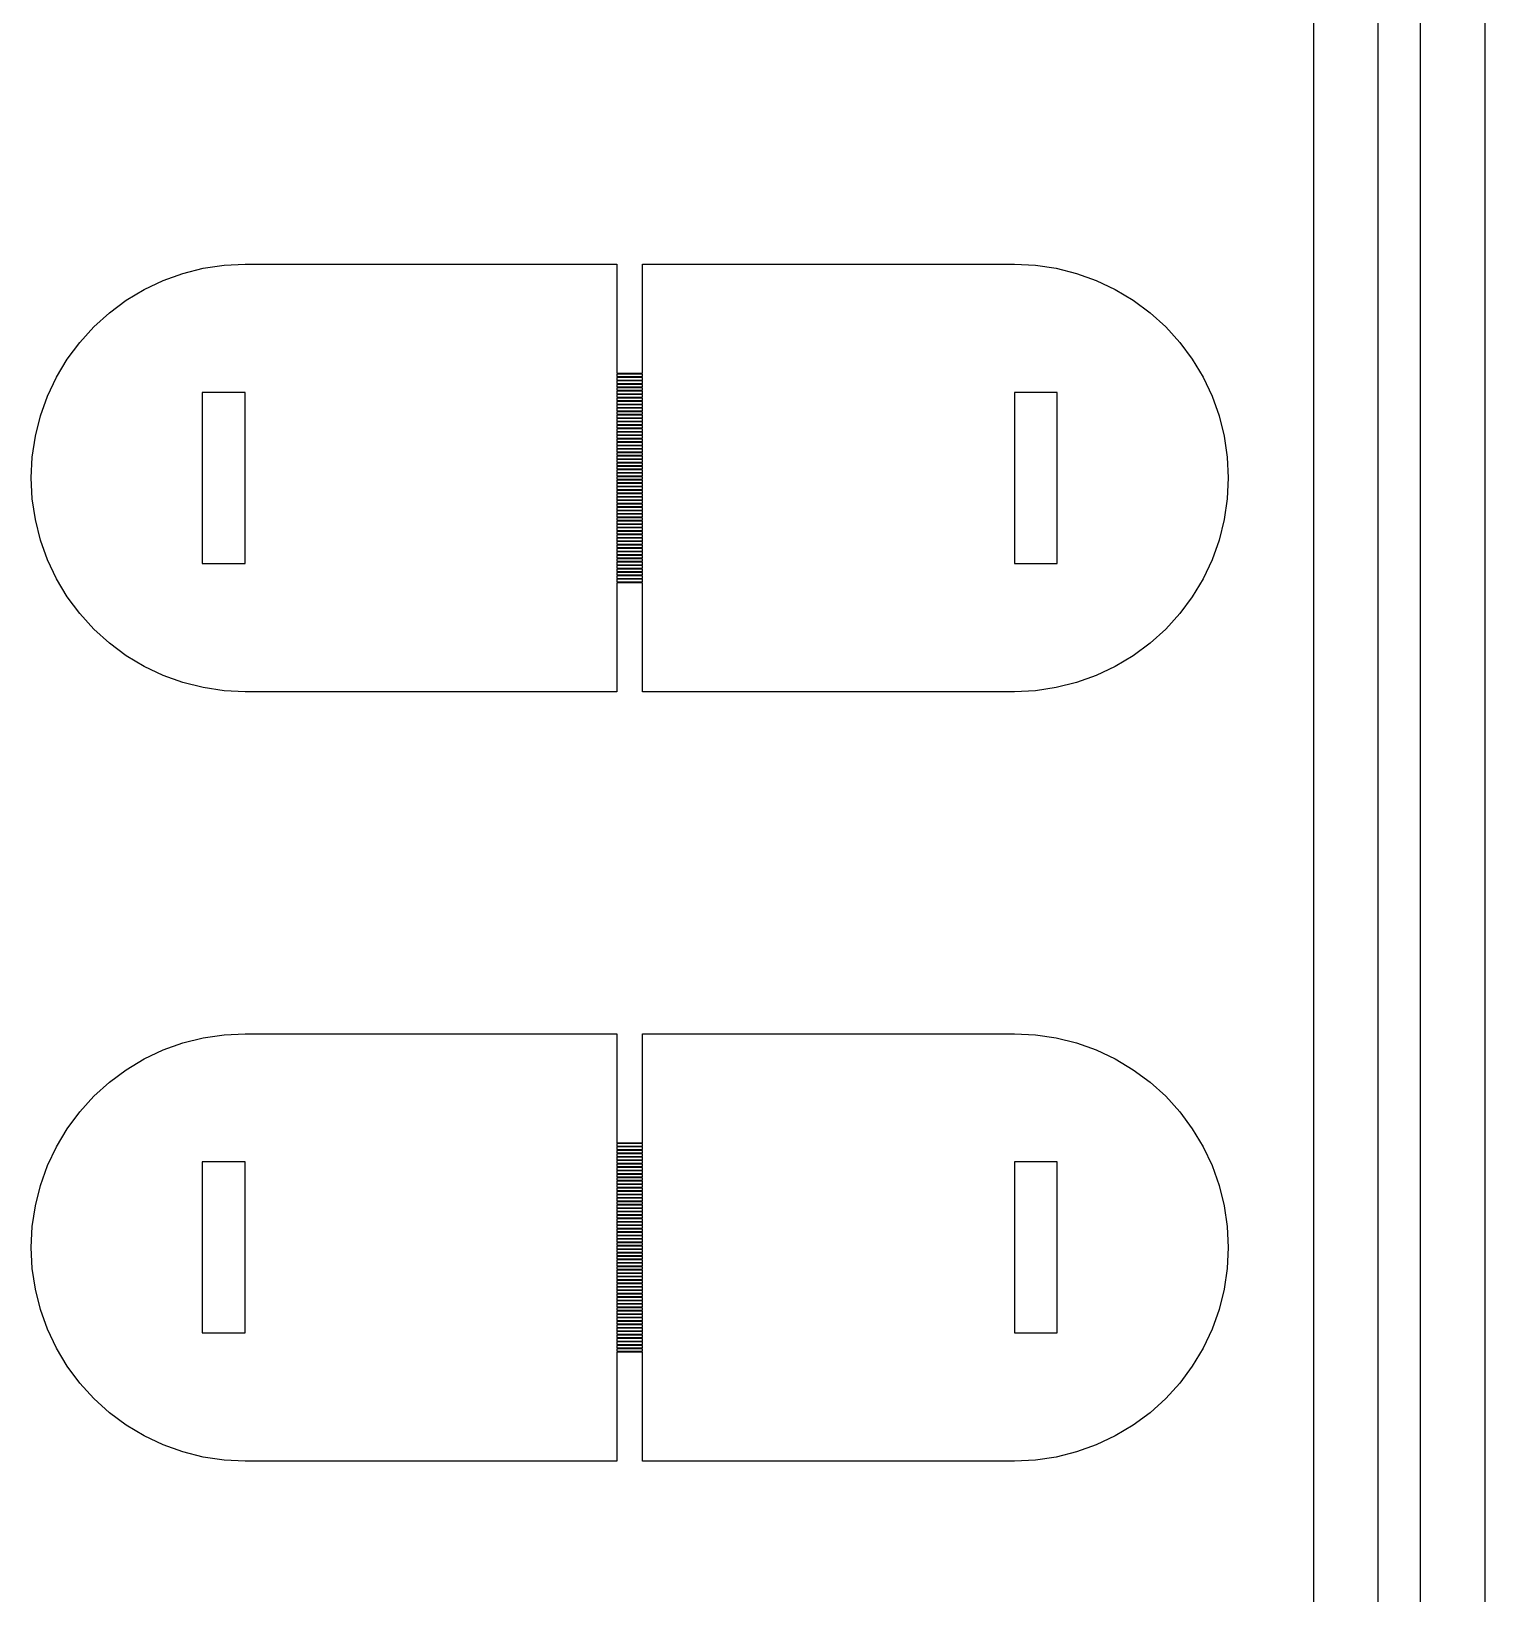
# Model space of a CAD drawing. Header units: metres. Extents: x -16 to 132, y -40 to 113.
# Drawn here: x 94.08 to 111.46, y 37.27 to 55.96 of the extents above; entities that cross this region are included whole.
import ezdxf

# ---------------------------------------------------------------- set-up
doc = ezdxf.new("R2010")
doc.units = ezdxf.units.M

msp = doc.modelspace()

# ---------------------------------------------------------------- linework, layer by layer
for p, q in [((111.463, 74.6498), (111.463, -1.0226)), ((110.696, -0.25565), (110.696, 73.8828)), ((110.185, 73.3715), (110.185, 0.25565)), ((109.418, 1.0226), (109.418, 72.6046)), ((95.8936, 53.0651), (96.1369, 53.1261)), ((96.1369, 53.1261), (96.3851, 53.1629)), ((96.3851, 53.1629), (96.6357, 53.1752)), ((96.6357, 53.1752), (101.084, 53.1752)), ((101.084, 53.1752), (101.084, 51.8714)), ((101.391, 51.8714), (101.391, 53.1752)), ((101.391, 53.1752), (105.839, 53.1752)), ((105.839, 53.1752), (106.09, 53.1629)), ((106.09, 53.1629), (106.338, 53.1261)), ((106.338, 53.1261), (106.581, 53.0651)), ((95.4306, 52.8733), (95.6574, 52.9806)), ((95.6574, 52.9806), (95.8936, 53.0651)), ((106.581, 53.0651), (106.817, 52.9806)), ((106.817, 52.9806), (107.044, 52.8733)), ((95.0139, 52.5949), (95.2154, 52.7443)), ((95.2154, 52.7443), (95.4306, 52.8733)), ((107.044, 52.8733), (107.259, 52.7443)), ((107.259, 52.7443), (107.461, 52.5949)), ((94.828, 52.4264), (95.0139, 52.5949)), ((107.461, 52.5949), (107.647, 52.4264)), ((94.6595, 52.2405), (94.828, 52.4264)), ((107.647, 52.4264), (107.815, 52.2405)), ((94.5101, 52.039), (94.6595, 52.2405)), ((107.815, 52.2405), (107.965, 52.039)), ((94.3811, 51.8238), (94.5101, 52.039)), ((107.965, 52.039), (108.094, 51.8238)), ((94.2738, 51.597), (94.3811, 51.8238)), ((101.084, 51.8714), (101.391, 51.8714)), ((101.391, 51.8611), (101.084, 51.8611)), ((101.084, 51.8611), (101.084, 51.8305)), ((101.084, 51.8305), (101.391, 51.8305)), ((101.391, 51.8202), (101.084, 51.8202)), ((101.084, 51.8202), (101.084, 51.7896)), ((101.084, 51.7896), (101.391, 51.7896)), ((101.391, 51.7793), (101.084, 51.7793)), ((101.084, 51.7793), (101.084, 51.7487)), ((101.391, 51.8305), (101.391, 51.8611)), ((101.391, 51.7896), (101.391, 51.8202)), ((101.391, 51.7487), (101.391, 51.7793)), ((108.094, 51.8238), (108.201, 51.597)), ((94.1893, 51.3608), (94.2738, 51.597)), ((96.6357, 51.6413), (96.1244, 51.6413)), ((96.1244, 51.6413), (96.1244, 49.5961)), ((96.6357, 49.5961), (96.6357, 51.6413)), ((101.084, 51.7487), (101.391, 51.7487)), ((101.391, 51.7384), (101.084, 51.7384)), ((101.084, 51.7384), (101.084, 51.7077)), ((101.084, 51.7077), (101.391, 51.7077)), ((101.391, 51.6975), (101.084, 51.6975)), ((101.084, 51.6975), (101.084, 51.6669)), ((101.084, 51.6669), (101.391, 51.6669)), ((101.391, 51.6566), (101.084, 51.6566)), ((101.084, 51.6566), (101.084, 51.6259)), ((101.084, 51.6259), (101.391, 51.6259)), ((101.391, 51.6157), (101.084, 51.6157)), ((101.084, 51.6157), (101.084, 51.585)), ((101.084, 51.585), (101.391, 51.585)), ((101.391, 51.7077), (101.391, 51.7384)), ((101.391, 51.6669), (101.391, 51.6975)), ((101.391, 51.6259), (101.391, 51.6566)), ((101.391, 51.585), (101.391, 51.6157)), ((106.35, 51.6413), (105.839, 51.6413)), ((105.839, 51.6413), (105.839, 49.5961)), ((106.35, 49.5961), (106.35, 51.6413)), ((108.201, 51.597), (108.286, 51.3608)), ((101.391, 51.5748), (101.084, 51.5748)), ((101.084, 51.5748), (101.084, 51.5441)), ((101.084, 51.5441), (101.391, 51.5441)), ((101.391, 51.5339), (101.084, 51.5339)), ((101.084, 51.5339), (101.084, 51.5032)), ((101.084, 51.5032), (101.391, 51.5032)), ((101.391, 51.493), (101.084, 51.493)), ((101.084, 51.493), (101.084, 51.4623)), ((101.084, 51.4623), (101.391, 51.4623)), ((101.391, 51.4521), (101.084, 51.4521)), ((101.084, 51.4521), (101.084, 51.4214)), ((101.084, 51.4214), (101.391, 51.4214)), ((101.391, 51.4112), (101.084, 51.4112)), ((101.084, 51.4112), (101.084, 51.3805)), ((101.391, 51.5441), (101.391, 51.5748)), ((101.391, 51.5032), (101.391, 51.5339)), ((101.391, 51.4623), (101.391, 51.493)), ((101.391, 51.4214), (101.391, 51.4521)), ((101.391, 51.3805), (101.391, 51.4112)), ((94.1283, 51.1174), (94.1893, 51.3608)), ((101.084, 51.3805), (101.391, 51.3805)), ((101.391, 51.3703), (101.084, 51.3703)), ((101.084, 51.3703), (101.084, 51.3396)), ((101.084, 51.3396), (101.391, 51.3396)), ((101.391, 51.3294), (101.084, 51.3294)), ((101.084, 51.3294), (101.084, 51.2987)), ((101.084, 51.2987), (101.391, 51.2987)), ((101.391, 51.2885), (101.084, 51.2885)), ((101.084, 51.2885), (101.084, 51.2578)), ((101.084, 51.2578), (101.391, 51.2578)), ((101.391, 51.2476), (101.084, 51.2476)), ((101.084, 51.2476), (101.084, 51.2169)), ((101.084, 51.2169), (101.391, 51.2169)), ((101.391, 51.2067), (101.084, 51.2067)), ((101.084, 51.2067), (101.084, 51.176)), ((101.391, 51.3396), (101.391, 51.3703)), ((101.391, 51.2987), (101.391, 51.3294)), ((101.391, 51.2578), (101.391, 51.2885)), ((101.391, 51.2169), (101.391, 51.2476)), ((101.391, 51.176), (101.391, 51.2067)), ((108.286, 51.3608), (108.346, 51.1174)), ((94.0915, 50.8693), (94.1283, 51.1174)), ((101.084, 51.176), (101.391, 51.176)), ((101.391, 51.1658), (101.084, 51.1658)), ((101.084, 51.1658), (101.084, 51.1351)), ((101.084, 51.1351), (101.391, 51.1351)), ((101.391, 51.1249), (101.084, 51.1249)), ((101.084, 51.1249), (101.084, 51.0942)), ((101.084, 51.0942), (101.391, 51.0942)), ((101.391, 51.084), (101.084, 51.084)), ((101.084, 51.084), (101.084, 51.0533)), ((101.084, 51.0533), (101.391, 51.0533)), ((101.391, 51.0431), (101.084, 51.0431)), ((101.084, 51.0431), (101.084, 51.0124)), ((101.391, 51.1351), (101.391, 51.1658)), ((101.391, 51.0942), (101.391, 51.1249)), ((101.391, 51.0533), (101.391, 51.084)), ((101.391, 51.0124), (101.391, 51.0431)), ((108.346, 51.1174), (108.383, 50.8693)), ((94.0792, 50.6187), (94.0915, 50.8693)), ((101.084, 51.0124), (101.391, 51.0124)), ((101.391, 51.0022), (101.084, 51.0022)), ((101.084, 51.0022), (101.084, 50.9715)), ((101.084, 50.9715), (101.391, 50.9715)), ((101.391, 50.9613), (101.084, 50.9613)), ((101.084, 50.9613), (101.084, 50.9306)), ((101.084, 50.9306), (101.391, 50.9306)), ((101.391, 50.9204), (101.084, 50.9204)), ((101.084, 50.9204), (101.084, 50.8897)), ((101.084, 50.8897), (101.391, 50.8897)), ((101.391, 50.8794), (101.084, 50.8794)), ((101.084, 50.8794), (101.084, 50.8488)), ((101.084, 50.8488), (101.391, 50.8488)), ((101.391, 50.8385), (101.084, 50.8385)), ((101.084, 50.8385), (101.084, 50.8079)), ((101.391, 50.9715), (101.391, 51.0022)), ((101.391, 50.9306), (101.391, 50.9613)), ((101.391, 50.8897), (101.391, 50.9204)), ((101.391, 50.8488), (101.391, 50.8794)), ((101.391, 50.8079), (101.391, 50.8385)), ((108.383, 50.8693), (108.396, 50.6187)), ((101.084, 50.8079), (101.391, 50.8079)), ((101.391, 50.7976), (101.084, 50.7976)), ((101.084, 50.7976), (101.084, 50.767)), ((101.084, 50.767), (101.391, 50.767)), ((101.391, 50.7567), (101.084, 50.7567)), ((101.084, 50.7567), (101.084, 50.7261)), ((101.084, 50.7261), (101.391, 50.7261)), ((101.391, 50.7158), (101.084, 50.7158)), ((101.084, 50.7158), (101.084, 50.6852)), ((101.084, 50.6852), (101.391, 50.6852)), ((101.391, 50.6749), (101.084, 50.6749)), ((101.084, 50.6749), (101.084, 50.6443)), ((101.391, 50.767), (101.391, 50.7976)), ((101.391, 50.7261), (101.391, 50.7567)), ((101.391, 50.6852), (101.391, 50.7158)), ((101.391, 50.6443), (101.391, 50.6749)), ((94.0915, 50.3681), (94.0792, 50.6187)), ((101.084, 50.6443), (101.391, 50.6443)), ((101.391, 50.634), (101.084, 50.634)), ((101.084, 50.634), (101.084, 50.6033)), ((101.084, 50.6033), (101.391, 50.6033)), ((101.391, 50.5931), (101.084, 50.5931)), ((101.084, 50.5931), (101.084, 50.5625)), ((101.084, 50.5625), (101.391, 50.5625)), ((101.391, 50.5522), (101.084, 50.5522)), ((101.084, 50.5522), (101.084, 50.5216)), ((101.084, 50.5216), (101.391, 50.5216)), ((101.391, 50.5113), (101.084, 50.5113)), ((101.084, 50.5113), (101.084, 50.4807)), ((101.084, 50.4807), (101.391, 50.4807)), ((101.391, 50.4704), (101.084, 50.4704)), ((101.084, 50.4704), (101.084, 50.4397)), ((101.391, 50.6033), (101.391, 50.634)), ((101.391, 50.5625), (101.391, 50.5931)), ((101.391, 50.5216), (101.391, 50.5522)), ((101.391, 50.4807), (101.391, 50.5113)), ((101.391, 50.4397), (101.391, 50.4704)), ((108.396, 50.6187), (108.383, 50.3681)), ((94.1283, 50.1199), (94.0915, 50.3681)), ((101.084, 50.4397), (101.391, 50.4397)), ((101.391, 50.4295), (101.084, 50.4295)), ((101.084, 50.4295), (101.084, 50.3988)), ((101.084, 50.3988), (101.391, 50.3988)), ((101.391, 50.3886), (101.084, 50.3886)), ((101.084, 50.3886), (101.084, 50.3579)), ((101.084, 50.3579), (101.391, 50.3579)), ((101.391, 50.3477), (101.084, 50.3477)), ((101.084, 50.3477), (101.084, 50.317)), ((101.084, 50.317), (101.391, 50.317)), ((101.391, 50.3068), (101.084, 50.3068)), ((101.084, 50.3068), (101.084, 50.2761)), ((101.084, 50.2761), (101.391, 50.2761)), ((101.391, 50.3988), (101.391, 50.4295)), ((101.391, 50.3579), (101.391, 50.3886)), ((101.391, 50.317), (101.391, 50.3477)), ((101.391, 50.2761), (101.391, 50.3068)), ((108.383, 50.3681), (108.346, 50.1199)), ((94.1893, 49.8766), (94.1283, 50.1199)), ((101.391, 50.2659), (101.084, 50.2659)), ((101.084, 50.2659), (101.084, 50.2352)), ((101.084, 50.2352), (101.391, 50.2352)), ((101.391, 50.225), (101.084, 50.225)), ((101.084, 50.225), (101.084, 50.1943)), ((101.084, 50.1943), (101.391, 50.1943)), ((101.391, 50.1841), (101.084, 50.1841)), ((101.084, 50.1841), (101.084, 50.1534)), ((101.084, 50.1534), (101.391, 50.1534)), ((101.391, 50.1432), (101.084, 50.1432)), ((101.084, 50.1432), (101.084, 50.1125)), ((101.084, 50.1125), (101.391, 50.1125)), ((101.391, 50.1023), (101.084, 50.1023)), ((101.084, 50.1023), (101.084, 50.0716)), ((101.391, 50.2352), (101.391, 50.2659)), ((101.391, 50.1943), (101.391, 50.225)), ((101.391, 50.1534), (101.391, 50.1841)), ((101.391, 50.1125), (101.391, 50.1432)), ((101.391, 50.0716), (101.391, 50.1023)), ((108.346, 50.1199), (108.286, 49.8766)), ((101.084, 50.0716), (101.391, 50.0716)), ((101.391, 50.0614), (101.084, 50.0614)), ((101.084, 50.0614), (101.084, 50.0307)), ((101.084, 50.0307), (101.391, 50.0307)), ((101.391, 50.0205), (101.084, 50.0205)), ((101.084, 50.0205), (101.084, 49.9898)), ((101.084, 49.9898), (101.391, 49.9898)), ((101.391, 49.9796), (101.084, 49.9796)), ((101.084, 49.9796), (101.084, 49.9489)), ((101.084, 49.9489), (101.391, 49.9489)), ((101.391, 49.9387), (101.084, 49.9387)), ((101.084, 49.9387), (101.084, 49.908)), ((101.084, 49.908), (101.391, 49.908)), ((101.391, 49.8978), (101.084, 49.8978)), ((101.084, 49.8978), (101.084, 49.8671)), ((101.391, 50.0307), (101.391, 50.0614)), ((101.391, 49.9898), (101.391, 50.0205)), ((101.391, 49.9489), (101.391, 49.9796)), ((101.391, 49.908), (101.391, 49.9387)), ((101.391, 49.8671), (101.391, 49.8978)), ((94.2738, 49.6404), (94.1893, 49.8766)), ((101.084, 49.8671), (101.391, 49.8671)), ((101.391, 49.8569), (101.084, 49.8569)), ((101.084, 49.8569), (101.084, 49.8262)), ((101.084, 49.8262), (101.391, 49.8262)), ((101.391, 49.816), (101.084, 49.816)), ((101.084, 49.816), (101.084, 49.7853)), ((101.084, 49.7853), (101.391, 49.7853)), ((101.391, 49.7751), (101.084, 49.7751)), ((101.084, 49.7751), (101.084, 49.7444)), ((101.084, 49.7444), (101.391, 49.7444)), ((101.391, 49.7341), (101.084, 49.7341)), ((101.084, 49.7341), (101.084, 49.7035)), ((101.391, 49.8262), (101.391, 49.8569)), ((101.391, 49.7853), (101.391, 49.816)), ((101.391, 49.7444), (101.391, 49.7751)), ((101.391, 49.7035), (101.391, 49.7341)), ((108.286, 49.8766), (108.201, 49.6404)), ((94.3811, 49.4136), (94.2738, 49.6404)), ((96.1244, 49.5961), (96.6357, 49.5961)), ((101.084, 49.7035), (101.391, 49.7035)), ((101.391, 49.6932), (101.084, 49.6932)), ((101.084, 49.6932), (101.084, 49.6626)), ((101.084, 49.6626), (101.391, 49.6626)), ((101.391, 49.6523), (101.084, 49.6523)), ((101.084, 49.6523), (101.084, 49.6217)), ((101.084, 49.6217), (101.391, 49.6217)), ((101.391, 49.6115), (101.084, 49.6115)), ((101.084, 49.6115), (101.084, 49.5807)), ((101.084, 49.5807), (101.391, 49.5807)), ((101.391, 49.5705), (101.084, 49.5705)), ((101.084, 49.5705), (101.084, 49.5399)), ((101.084, 49.5399), (101.391, 49.5399)), ((101.391, 49.5296), (101.084, 49.5296)), ((101.084, 49.5296), (101.084, 49.499)), ((101.391, 49.6626), (101.391, 49.6932)), ((101.391, 49.6217), (101.391, 49.6523)), ((101.391, 49.5807), (101.391, 49.6115)), ((101.391, 49.5399), (101.391, 49.5705)), ((101.391, 49.499), (101.391, 49.5296)), ((105.839, 49.5961), (106.35, 49.5961)), ((108.201, 49.6404), (108.094, 49.4136)), ((94.5101, 49.1984), (94.3811, 49.4136)), ((101.084, 49.499), (101.391, 49.499)), ((101.391, 49.4887), (101.084, 49.4887)), ((101.084, 49.4887), (101.084, 49.4581)), ((101.084, 49.4581), (101.391, 49.4581)), ((101.391, 49.4478), (101.084, 49.4478)), ((101.084, 49.4478), (101.084, 49.4171)), ((101.084, 49.4171), (101.391, 49.4171)), ((101.391, 49.4069), (101.084, 49.4069)), ((101.084, 49.4069), (101.084, 49.3762)), ((101.084, 49.3762), (101.391, 49.3762)), ((101.391, 49.366), (101.084, 49.366)), ((101.084, 49.366), (101.084, 48.0622)), ((101.391, 49.4581), (101.391, 49.4887)), ((101.391, 49.4171), (101.391, 49.4478)), ((101.391, 49.3762), (101.391, 49.4069)), ((101.391, 48.0622), (101.391, 49.366)), ((108.094, 49.4136), (107.965, 49.1984)), ((94.6595, 48.9969), (94.5101, 49.1984)), ((107.965, 49.1984), (107.815, 48.9969)), ((94.828, 48.811), (94.6595, 48.9969)), ((107.815, 48.9969), (107.647, 48.811)), ((95.0139, 48.6425), (94.828, 48.811)), ((107.647, 48.811), (107.461, 48.6425)), ((95.2154, 48.4931), (95.0139, 48.6425)), ((107.461, 48.6425), (107.259, 48.4931)), ((95.4306, 48.3641), (95.2154, 48.4931)), ((107.259, 48.4931), (107.044, 48.3641)), ((95.6574, 48.2568), (95.4306, 48.3641)), ((95.8936, 48.1723), (95.6574, 48.2568)), ((106.817, 48.2568), (106.581, 48.1723)), ((107.044, 48.3641), (106.817, 48.2568)), ((96.1369, 48.1113), (95.8936, 48.1723)), ((96.3851, 48.0745), (96.1369, 48.1113)), ((96.6357, 48.0622), (96.3851, 48.0745)), ((101.084, 48.0622), (96.6357, 48.0622)), ((105.839, 48.0622), (101.391, 48.0622)), ((106.09, 48.0745), (105.839, 48.0622)), ((106.338, 48.1113), (106.09, 48.0745)), ((106.581, 48.1723), (106.338, 48.1113)), ((95.8936, 43.8617), (96.1369, 43.9227)), ((96.1369, 43.9227), (96.3851, 43.9595)), ((96.3851, 43.9595), (96.6357, 43.9718)), ((96.6357, 43.9718), (101.084, 43.9718)), ((101.084, 43.9718), (101.084, 42.668)), ((101.391, 42.668), (101.391, 43.9718)), ((101.391, 43.9718), (105.839, 43.9718)), ((105.839, 43.9718), (106.09, 43.9595)), ((106.09, 43.9595), (106.338, 43.9227)), ((106.338, 43.9227), (106.581, 43.8617)), ((95.4306, 43.6699), (95.6574, 43.7772)), ((95.6574, 43.7772), (95.8936, 43.8617)), ((106.581, 43.8617), (106.817, 43.7772)), ((106.817, 43.7772), (107.044, 43.6699)), ((95.2154, 43.5409), (95.4306, 43.6699)), ((107.044, 43.6699), (107.259, 43.5409)), ((94.828, 43.223), (95.0139, 43.3915)), ((95.0139, 43.3915), (95.2154, 43.5409)), ((107.259, 43.5409), (107.461, 43.3915)), ((107.461, 43.3915), (107.647, 43.223)), ((94.6595, 43.0371), (94.828, 43.223)), ((107.647, 43.223), (107.815, 43.0371)), ((94.5101, 42.8356), (94.6595, 43.0371)), ((107.815, 43.0371), (107.965, 42.8356)), ((94.3811, 42.6204), (94.5101, 42.8356)), ((107.965, 42.8356), (108.094, 42.6204)), ((94.2738, 42.3936), (94.3811, 42.6204)), ((101.084, 42.668), (101.391, 42.668)), ((101.391, 42.6577), (101.084, 42.6577)), ((101.084, 42.6577), (101.084, 42.6271)), ((101.084, 42.6271), (101.391, 42.6271)), ((101.391, 42.6168), (101.084, 42.6168)), ((101.084, 42.6168), (101.084, 42.5862)), ((101.391, 42.6271), (101.391, 42.6577)), ((101.391, 42.5862), (101.391, 42.6168)), ((108.094, 42.6204), (108.201, 42.3936)), ((96.6357, 42.4379), (96.1244, 42.4379)), ((96.1244, 42.4379), (96.1244, 40.3927)), ((96.6357, 40.3927), (96.6357, 42.4379)), ((101.084, 42.5862), (101.391, 42.5862)), ((101.391, 42.5759), (101.084, 42.5759)), ((101.084, 42.5759), (101.084, 42.5453)), ((101.084, 42.5453), (101.391, 42.5453)), ((101.391, 42.535), (101.084, 42.535)), ((101.084, 42.535), (101.084, 42.5043)), ((101.084, 42.5043), (101.391, 42.5043)), ((101.391, 42.4941), (101.084, 42.4941)), ((101.084, 42.4941), (101.084, 42.4635)), ((101.084, 42.4635), (101.391, 42.4635)), ((101.391, 42.4532), (101.084, 42.4532)), ((101.084, 42.4532), (101.084, 42.4225)), ((101.084, 42.4225), (101.391, 42.4225)), ((101.391, 42.5453), (101.391, 42.5759)), ((101.391, 42.5043), (101.391, 42.535)), ((101.391, 42.4635), (101.391, 42.4941)), ((101.391, 42.4225), (101.391, 42.4532)), ((106.35, 42.4379), (105.839, 42.4379)), ((105.839, 42.4379), (105.839, 40.3927)), ((106.35, 40.3927), (106.35, 42.4379)), ((94.1893, 42.1574), (94.2738, 42.3936)), ((101.391, 42.4123), (101.084, 42.4123)), ((101.084, 42.4123), (101.084, 42.3816)), ((101.084, 42.3816), (101.391, 42.3816)), ((101.391, 42.3714), (101.084, 42.3714)), ((101.084, 42.3714), (101.084, 42.3407)), ((101.084, 42.3407), (101.391, 42.3407)), ((101.391, 42.3305), (101.084, 42.3305)), ((101.084, 42.3305), (101.084, 42.2998)), ((101.084, 42.2998), (101.391, 42.2998)), ((101.391, 42.2896), (101.084, 42.2896)), ((101.084, 42.2896), (101.084, 42.2589)), ((101.084, 42.2589), (101.391, 42.2589)), ((101.391, 42.2487), (101.084, 42.2487)), ((101.084, 42.2487), (101.084, 42.218)), ((101.391, 42.3816), (101.391, 42.4123)), ((101.391, 42.3407), (101.391, 42.3714)), ((101.391, 42.2998), (101.391, 42.3305)), ((101.391, 42.2589), (101.391, 42.2896)), ((101.391, 42.218), (101.391, 42.2487)), ((108.201, 42.3936), (108.286, 42.1574)), ((94.1283, 41.914), (94.1893, 42.1574)), ((101.084, 42.218), (101.391, 42.218)), ((101.391, 42.2078), (101.084, 42.2078)), ((101.084, 42.2078), (101.084, 42.1771)), ((101.084, 42.1771), (101.391, 42.1771)), ((101.391, 42.1669), (101.084, 42.1669)), ((101.084, 42.1669), (101.084, 42.1362)), ((101.084, 42.1362), (101.391, 42.1362)), ((101.391, 42.126), (101.084, 42.126)), ((101.084, 42.126), (101.084, 42.0953)), ((101.084, 42.0953), (101.391, 42.0953)), ((101.391, 42.0851), (101.084, 42.0851)), ((101.084, 42.0851), (101.084, 42.0544)), ((101.084, 42.0544), (101.391, 42.0544)), ((101.391, 42.1771), (101.391, 42.2078)), ((101.391, 42.1362), (101.391, 42.1669)), ((101.391, 42.0953), (101.391, 42.126)), ((101.391, 42.0544), (101.391, 42.0851)), ((108.286, 42.1574), (108.346, 41.914)), ((94.0915, 41.6659), (94.1283, 41.914)), ((101.391, 42.0442), (101.084, 42.0442)), ((101.084, 42.0442), (101.084, 42.0135)), ((101.084, 42.0135), (101.391, 42.0135)), ((101.391, 42.0033), (101.084, 42.0033)), ((101.084, 42.0033), (101.084, 41.9726)), ((101.084, 41.9726), (101.391, 41.9726)), ((101.391, 41.9624), (101.084, 41.9624)), ((101.084, 41.9624), (101.084, 41.9317)), ((101.084, 41.9317), (101.391, 41.9317)), ((101.391, 41.9215), (101.084, 41.9215)), ((101.084, 41.9215), (101.084, 41.8908)), ((101.084, 41.8908), (101.391, 41.8908)), ((101.391, 41.8806), (101.084, 41.8806)), ((101.084, 41.8806), (101.084, 41.8499)), ((101.391, 42.0135), (101.391, 42.0442)), ((101.391, 41.9726), (101.391, 42.0033)), ((101.391, 41.9317), (101.391, 41.9624)), ((101.391, 41.8908), (101.391, 41.9215)), ((101.391, 41.8499), (101.391, 41.8806)), ((108.346, 41.914), (108.383, 41.6659)), ((101.084, 41.8499), (101.391, 41.8499)), ((101.391, 41.8397), (101.084, 41.8397)), ((101.084, 41.8397), (101.084, 41.809)), ((101.084, 41.809), (101.391, 41.809)), ((101.391, 41.7988), (101.084, 41.7988)), ((101.084, 41.7988), (101.084, 41.7681)), ((101.084, 41.7681), (101.391, 41.7681)), ((101.391, 41.7579), (101.084, 41.7579)), ((101.084, 41.7579), (101.084, 41.7272)), ((101.084, 41.7272), (101.391, 41.7272)), ((101.391, 41.717), (101.084, 41.717)), ((101.084, 41.717), (101.084, 41.6863)), ((101.084, 41.6863), (101.391, 41.6863)), ((101.391, 41.676), (101.084, 41.676)), ((101.084, 41.676), (101.084, 41.6454)), ((101.391, 41.809), (101.391, 41.8397)), ((101.391, 41.7681), (101.391, 41.7988)), ((101.391, 41.7272), (101.391, 41.7579)), ((101.391, 41.6863), (101.391, 41.717)), ((101.391, 41.6454), (101.391, 41.676)), ((94.0792, 41.4153), (94.0915, 41.6659)), ((101.084, 41.6454), (101.391, 41.6454)), ((101.391, 41.6351), (101.084, 41.6351)), ((101.084, 41.6351), (101.084, 41.6045)), ((101.084, 41.6045), (101.391, 41.6045)), ((101.391, 41.5942), (101.084, 41.5942)), ((101.084, 41.5942), (101.084, 41.5636)), ((101.084, 41.5636), (101.391, 41.5636)), ((101.391, 41.5533), (101.084, 41.5533)), ((101.084, 41.5533), (101.084, 41.5227)), ((101.084, 41.5227), (101.391, 41.5227)), ((101.391, 41.5124), (101.084, 41.5124)), ((101.084, 41.5124), (101.084, 41.4818)), ((101.391, 41.6045), (101.391, 41.6351)), ((101.391, 41.5636), (101.391, 41.5942)), ((101.391, 41.5227), (101.391, 41.5533)), ((101.391, 41.4818), (101.391, 41.5124)), ((108.383, 41.6659), (108.396, 41.4153)), ((94.0915, 41.1647), (94.0792, 41.4153)), ((101.084, 41.4818), (101.391, 41.4818)), ((101.391, 41.4715), (101.084, 41.4715)), ((101.084, 41.4715), (101.084, 41.4409)), ((101.084, 41.4409), (101.391, 41.4409)), ((101.391, 41.4306), (101.084, 41.4306)), ((101.084, 41.4306), (101.084, 41.3999)), ((101.084, 41.3999), (101.391, 41.3999)), ((101.391, 41.3897), (101.084, 41.3897)), ((101.084, 41.3897), (101.084, 41.3591)), ((101.084, 41.3591), (101.391, 41.3591)), ((101.391, 41.3488), (101.084, 41.3488)), ((101.084, 41.3488), (101.084, 41.3182)), ((101.084, 41.3182), (101.391, 41.3182)), ((101.391, 41.3079), (101.084, 41.3079)), ((101.084, 41.3079), (101.084, 41.2773)), ((101.391, 41.4409), (101.391, 41.4715)), ((101.391, 41.3999), (101.391, 41.4306)), ((101.391, 41.3591), (101.391, 41.3897)), ((101.391, 41.3182), (101.391, 41.3488)), ((101.391, 41.2773), (101.391, 41.3079)), ((108.396, 41.4153), (108.383, 41.1647)), ((94.1283, 40.9165), (94.0915, 41.1647)), ((101.084, 41.2773), (101.391, 41.2773)), ((101.391, 41.267), (101.084, 41.267)), ((101.084, 41.267), (101.084, 41.2363)), ((101.084, 41.2363), (101.391, 41.2363)), ((101.391, 41.2261), (101.084, 41.2261)), ((101.084, 41.2261), (101.084, 41.1954)), ((101.084, 41.1954), (101.391, 41.1954)), ((101.391, 41.1852), (101.084, 41.1852)), ((101.084, 41.1852), (101.084, 41.1545)), ((101.084, 41.1545), (101.391, 41.1545)), ((101.391, 41.1443), (101.084, 41.1443)), ((101.084, 41.1443), (101.084, 41.1136)), ((101.391, 41.2363), (101.391, 41.267)), ((101.391, 41.1954), (101.391, 41.2261)), ((101.391, 41.1545), (101.391, 41.1852)), ((101.391, 41.1136), (101.391, 41.1443)), ((108.383, 41.1647), (108.346, 40.9165)), ((101.084, 41.1136), (101.391, 41.1136)), ((101.391, 41.1034), (101.084, 41.1034)), ((101.084, 41.1034), (101.084, 41.0727)), ((101.084, 41.0727), (101.391, 41.0727)), ((101.391, 41.0625), (101.084, 41.0625)), ((101.084, 41.0625), (101.084, 41.0318)), ((101.084, 41.0318), (101.391, 41.0318)), ((101.391, 41.0216), (101.084, 41.0216)), ((101.084, 41.0216), (101.084, 40.9909)), ((101.084, 40.9909), (101.391, 40.9909)), ((101.391, 40.9807), (101.084, 40.9807)), ((101.084, 40.9807), (101.084, 40.95)), ((101.084, 40.95), (101.391, 40.95)), ((101.391, 40.9398), (101.084, 40.9398)), ((101.084, 40.9398), (101.084, 40.9091)), ((101.391, 41.0727), (101.391, 41.1034)), ((101.391, 41.0318), (101.391, 41.0625)), ((101.391, 40.9909), (101.391, 41.0216)), ((101.391, 40.95), (101.391, 40.9807)), ((101.391, 40.9091), (101.391, 40.9398)), ((94.1893, 40.6732), (94.1283, 40.9165)), ((101.084, 40.9091), (101.391, 40.9091)), ((101.391, 40.8989), (101.084, 40.8989)), ((101.084, 40.8989), (101.084, 40.8682)), ((101.084, 40.8682), (101.391, 40.8682)), ((101.391, 40.858), (101.084, 40.858)), ((101.084, 40.858), (101.084, 40.8273)), ((101.084, 40.8273), (101.391, 40.8273)), ((101.391, 40.8171), (101.084, 40.8171)), ((101.084, 40.8171), (101.084, 40.7864)), ((101.084, 40.7864), (101.391, 40.7864)), ((101.391, 40.7762), (101.084, 40.7762)), ((101.084, 40.7762), (101.084, 40.7455)), ((101.084, 40.7455), (101.391, 40.7455)), ((101.391, 40.8682), (101.391, 40.8989)), ((101.391, 40.8273), (101.391, 40.858)), ((101.391, 40.7864), (101.391, 40.8171)), ((101.391, 40.7455), (101.391, 40.7762)), ((108.346, 40.9165), (108.286, 40.6732)), ((94.2738, 40.437), (94.1893, 40.6732)), ((101.391, 40.7353), (101.084, 40.7353)), ((101.084, 40.7353), (101.084, 40.7046)), ((101.084, 40.7046), (101.391, 40.7046)), ((101.391, 40.6944), (101.084, 40.6944)), ((101.084, 40.6944), (101.084, 40.6637)), ((101.084, 40.6637), (101.391, 40.6637)), ((101.391, 40.6535), (101.084, 40.6535)), ((101.084, 40.6535), (101.084, 40.6228)), ((101.084, 40.6228), (101.391, 40.6228)), ((101.391, 40.6126), (101.084, 40.6126)), ((101.084, 40.6126), (101.084, 40.5819)), ((101.084, 40.5819), (101.391, 40.5819)), ((101.391, 40.5717), (101.084, 40.5717)), ((101.084, 40.5717), (101.084, 40.541)), ((101.391, 40.7046), (101.391, 40.7353)), ((101.391, 40.6637), (101.391, 40.6944)), ((101.391, 40.6228), (101.391, 40.6535)), ((101.391, 40.5819), (101.391, 40.6126)), ((101.391, 40.541), (101.391, 40.5717)), ((108.286, 40.6732), (108.201, 40.437)), ((94.3811, 40.2102), (94.2738, 40.437)), ((96.1244, 40.3927), (96.6357, 40.3927)), ((101.084, 40.541), (101.391, 40.541)), ((101.391, 40.5307), (101.084, 40.5307)), ((101.084, 40.5307), (101.084, 40.5001)), ((101.084, 40.5001), (101.391, 40.5001)), ((101.391, 40.4898), (101.084, 40.4898)), ((101.084, 40.4898), (101.084, 40.4592)), ((101.084, 40.4592), (101.391, 40.4592)), ((101.391, 40.4489), (101.084, 40.4489)), ((101.084, 40.4489), (101.084, 40.4183)), ((101.084, 40.4183), (101.391, 40.4183)), ((101.391, 40.4081), (101.084, 40.4081)), ((101.084, 40.4081), (101.084, 40.3773)), ((101.084, 40.3773), (101.391, 40.3773)), ((101.391, 40.3671), (101.084, 40.3671)), ((101.084, 40.3671), (101.084, 40.3365)), ((101.391, 40.5001), (101.391, 40.5307)), ((101.391, 40.4592), (101.391, 40.4898)), ((101.391, 40.4183), (101.391, 40.4489)), ((101.391, 40.3773), (101.391, 40.4081)), ((101.391, 40.3365), (101.391, 40.3671)), ((105.839, 40.3927), (106.35, 40.3927)), ((108.201, 40.437), (108.094, 40.2102)), ((94.5101, 39.995), (94.3811, 40.2102)), ((101.084, 40.3365), (101.391, 40.3365)), ((101.391, 40.3262), (101.084, 40.3262)), ((101.084, 40.3262), (101.084, 40.2956)), ((101.084, 40.2956), (101.391, 40.2956)), ((101.391, 40.2853), (101.084, 40.2853)), ((101.084, 40.2853), (101.084, 40.2547)), ((101.084, 40.2547), (101.391, 40.2547)), ((101.391, 40.2444), (101.084, 40.2444)), ((101.084, 40.2444), (101.084, 40.2137)), ((101.084, 40.2137), (101.391, 40.2137)), ((101.391, 40.2035), (101.084, 40.2035)), ((101.084, 40.2035), (101.084, 40.1728)), ((101.391, 40.2956), (101.391, 40.3262)), ((101.391, 40.2547), (101.391, 40.2853)), ((101.391, 40.2137), (101.391, 40.2444)), ((101.391, 40.1728), (101.391, 40.2035)), ((108.094, 40.2102), (107.965, 39.995)), ((94.6595, 39.7935), (94.5101, 39.995)), ((101.084, 40.1728), (101.391, 40.1728)), ((101.391, 40.1626), (101.084, 40.1626)), ((101.084, 40.1626), (101.084, 38.8588)), ((101.391, 38.8588), (101.391, 40.1626)), ((107.965, 39.995), (107.815, 39.7935)), ((94.828, 39.6076), (94.6595, 39.7935)), ((107.815, 39.7935), (107.647, 39.6076)), ((95.0139, 39.4391), (94.828, 39.6076)), ((95.2154, 39.2897), (95.0139, 39.4391)), ((107.461, 39.4391), (107.259, 39.2897)), ((107.647, 39.6076), (107.461, 39.4391)), ((95.4306, 39.1607), (95.2154, 39.2897)), ((107.259, 39.2897), (107.044, 39.1607)), ((95.6574, 39.0534), (95.4306, 39.1607)), ((107.044, 39.1607), (106.817, 39.0534)), ((95.8936, 38.9689), (95.6574, 39.0534)), ((96.1369, 38.9079), (95.8936, 38.9689)), ((96.3851, 38.8711), (96.1369, 38.9079)), ((106.338, 38.9079), (106.09, 38.8711)), ((106.581, 38.9689), (106.338, 38.9079)), ((106.817, 39.0534), (106.581, 38.9689)), ((96.6357, 38.8588), (96.3851, 38.8711)), ((101.084, 38.8588), (96.6357, 38.8588)), ((105.839, 38.8588), (101.391, 38.8588)), ((106.09, 38.8711), (105.839, 38.8588))]:
    msp.add_line(p, q)

doc.saveas('drawing.dxf')
